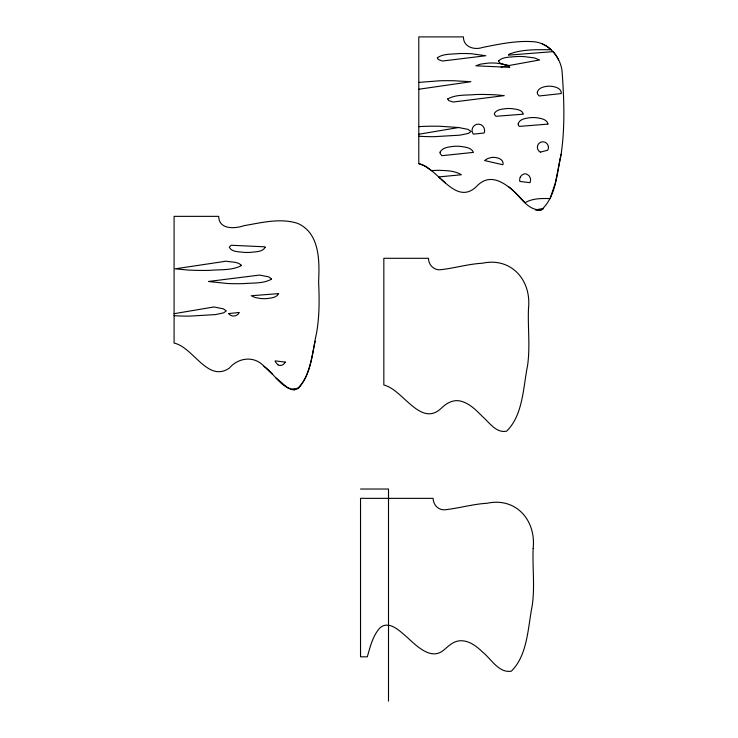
<?xml version="1.0" encoding="UTF-8"?>
<svg xmlns="http://www.w3.org/2000/svg" width="738" height="738" viewBox="0 0 738 738"><rect width="100%" height="100%" fill="white"/><g stroke="black" fill="none" stroke-linecap="round" stroke-linejoin="round"><path stroke-width="1.11" d="M518.196 123.919C519.423 118.864 526.083 118.264 530.382 117.656A34.529 34.529 0 0 1 535.797 117.656C540.096 118.264 546.747 118.864 547.983 123.919M561.111 154.325C565.207 126.585 564.053 98.209 561.996 70.378C559.736 55.599 547.55 42.001 532.015 41.614C515.382 40.664 498.916 44.179 482.698 47.407C474.423 50.368 463.252 47.047 463.427 36.9L418.797 36.9L418.797 163.624C437.8 167.526 455.125 206.778 476.314 186.696C493.122 168.135 513.021 189.758 525.069 202.692C532.504 198.282 541.627 198.374 550.068 198.587L555.317 183.006L561.111 154.325C556.83 173.043 556.443 195.93 541.572 209.749A7.112 7.112 0 0 1 538.592 210.404L535.437 209.841L543.537 208.485A9.096 9.096 0 0 1 541.581 209.758C526.987 211.382 519.404 194.251 508.786 186.889M315.181 341.242C311.611 357.183 309.859 375.107 298.825 387.939L292.202 389.498L294.96 389.775L291.464 389.516L287.792 387.911L276.04 377.939M540.539 152.102L547.568 150.238A5.304 5.304 0 0 0 548.528 147.203M501.093 66.964L507.855 65.737L503.076 64.086L496.453 63.145A62.287 62.287 0 0 0 488.491 63.081L480.632 64.114L475.872 65.802L509.626 67.361M418.797 134.242L458.639 127.526L468.04 129.371L471.029 131.438L468.418 133.366L460.152 135.146L433.907 136.687A251.676 251.676 0 0 1 422.588 136.438L418.797 136.226M174.085 313.696L213.937 306.971L223.337 308.825L226.317 310.882L223.715 312.82L215.45 314.6L189.205 316.132A251.676 251.676 0 0 1 177.886 315.882L174.085 315.679M418.797 82.407L440.06 80.765A283.106 283.106 0 0 1 453.427 80.728L470.909 81.724L418.797 89.243M228.577 313.595L239.352 312.46A6.328 6.328 0 0 1 228.586 313.585M547.974 124.113L519.377 126.401A3.699 3.699 0 0 1 518.122 123.929M418.797 126.641L422.588 126.438A254.269 254.269 0 0 1 440.199 126.272L458.639 127.526M360.531 489.026L388.502 489.026L388.502 701.1M285.265 362.109L275.154 360.882A6.457 6.457 0 0 0 275.643 362.266L277.931 364.738M418.797 163.624L424.968 166.087L431.435 170.672A81.318 81.318 0 0 1 439.055 170.33C446.591 170.607 454.793 170.681 461.398 174.758L438.63 176.936L440.318 178.458M542.31 43.902L546.987 46.374L551.185 49.704C537.153 49.732 522.476 49.049 509.229 54.123L508.454 55.138L553.076 51.642A35.23 35.23 0 0 1 558.611 59.953M264.075 366.343C254.278 355.412 238.143 357.607 229.389 368.077C207.664 383.04 193.347 347.137 174.085 343.078L174.085 216.354L218.716 216.354C218.817 229.712 234.813 228.9 244.001 225.68C261.492 222.71 280.172 217.775 297.608 223.356C319.951 233.07 319.572 261.28 318.595 281.934C319.462 299.241 319.526 316.648 316.408 333.77C312.128 352.496 311.74 375.384 296.87 389.203C282.285 390.826 274.693 373.723 264.075 366.343L272.599 374.452M445.328 182.867L441.167 179.223M507.818 65.82A4.317 4.317 0 0 1 509.69 67.315M540.484 152.213A5.48 5.48 0 0 1 537.624 145.681A5.48 5.48 0 0 1 543.629 141.853A5.48 5.48 0 0 1 548.343 147.203M484.645 130.368A6.236 6.236 0 0 1 484.054 133.015L473.279 134.15A6.282 6.282 0 0 1 476.305 124.436A6.282 6.282 0 0 1 484.58 130.368M285.182 362.081A5.304 5.304 0 0 1 277.857 364.904M528.5 308.429C527.67 327.524 530.354 346.675 527.541 365.688C523.214 387.099 523.113 415.134 506.619 431.149C496.185 433.464 489.248 422.357 482.348 416.407C476.038 410.079 469.34 403.123 460.309 401.029C453.501 399.424 446.933 402.911 442.099 407.45C421.057 428.935 403.16 389.424 383.834 385.024L383.834 258.3L428.464 258.3C428.538 265.32 434.608 271.104 441.831 269.554C455.401 267.922 468.639 263.992 482.348 263.235C511.139 256.981 531.563 279.997 528.5 308.429M533.168 548.472C532.329 567.568 535.013 586.719 532.209 605.732C527.873 627.143 527.781 655.187 511.277 671.193C498.694 673.24 491.314 659.025 482.717 652.171C476.333 646.027 468.141 639.597 458.695 640.898C452.643 641.848 448.234 646.257 443.796 650.067C430.826 661.174 415.881 645.16 406.509 636.737C399.636 630.916 389 620.021 379.895 627.863C372.755 635.888 370.172 646.737 367.321 656.82L360.531 656.82L360.531 498.344L433.123 498.344C433.206 505.364 439.276 511.148 446.499 509.598C460.06 507.965 473.307 504.036 487.006 503.279C515.807 497.025 536.222 520.041 533.168 548.472M537.356 92.001L537.301 92.573A3.616 3.616 0 0 0 537.642 94.058L539.155 95.977L561.184 93.578A3.496 3.496 0 0 0 561.332 92.573C560.742 88.09 555.29 86.752 551.507 86.291A22.426 22.426 0 0 0 547.135 86.291C543.436 86.752 538.528 87.933 537.356 92.001M440.106 152.111L440.032 152.692A2.629 2.629 0 0 0 440.208 153.615L441.942 155.69L473.455 152.379C471.342 147.277 464.433 147 459.691 146.327A42.869 42.869 0 0 0 453.713 146.336C449.008 146.982 442.505 147.314 440.106 152.111M494.442 113.384L494.377 113.864A2.094 2.094 0 0 0 494.525 114.611L495.945 116.29L523.279 114.178A2.002 2.002 0 0 0 523.297 113.864C521.775 109.307 515.484 109.215 511.471 108.597A38.69 38.69 0 0 0 506.213 108.597C502.172 109.159 496.609 109.344 494.442 113.384M265.062 247.451C262.433 252.248 255.21 251.612 250.459 252.387A62.85 62.85 0 0 1 243.964 252.387C239.213 251.612 231.99 252.248 229.361 247.451A1.458 1.458 0 0 1 229.417 247.046L231.169 245.256L264.914 246.815A1.541 1.541 0 0 1 265.062 247.451M498.593 60.876C499.432 64.981 505.862 64.557 509.128 65.507L539.626 59.962L534.469 57.933L524.146 56.605A89.925 89.925 0 0 0 515.668 56.568C510.032 57.296 502.938 56.66 498.593 60.876M437.339 57.804L438.16 59.474L442.413 61.042L485.825 55.728L471.213 53.717A142.296 142.296 0 0 0 458.732 53.588C451.684 54.381 443.317 53.477 437.339 57.804M278.567 293.632C276.575 297.884 270.726 298.014 266.658 298.595A38.358 38.358 0 0 1 260.468 298.503L255.117 297.506L251.243 295.744L278.567 293.632M271.473 278.807L271.335 279.241C263.06 283.872 252.636 282.728 243.42 283.632A233.208 233.208 0 0 1 227.332 283.503L208.439 281.482L259.545 275.08L268.595 276.833L271.473 278.807M447.735 98.91L448.593 100.525L453.15 102.028L504.248 95.636L497.643 94.999A191.059 191.059 0 0 0 491.905 94.658L483.279 94.446A237.784 237.784 0 0 0 475.65 94.529C466.434 95.423 456.01 94.279 447.735 98.91M241.28 265.274L241.123 265.735C231.732 270.643 220.182 269.388 209.869 270.348A283.558 283.558 0 0 1 201.114 270.431L195.69 270.348A251.999 251.999 0 0 1 188.347 270.053L175.109 268.844L226.206 261.178C231.031 262.285 237.728 261.436 241.28 265.274M520.29 177.129L520.059 177.683A6.679 6.679 0 0 0 519.856 181.437L529.967 182.664A6.596 6.596 0 0 0 530.179 177.729L528.971 175.626L526.618 174.094A4.926 4.926 0 0 0 523.62 174.094L521.692 175.21L520.29 177.129M485.152 160.247L484.829 160.607L502.772 164.722A3.681 3.681 0 0 0 503.141 163.153C502.809 159.39 498.473 157.84 495.244 157.471A15.895 15.895 0 0 0 491.01 157.563L487.403 158.67L485.152 160.247"/></g></svg>
